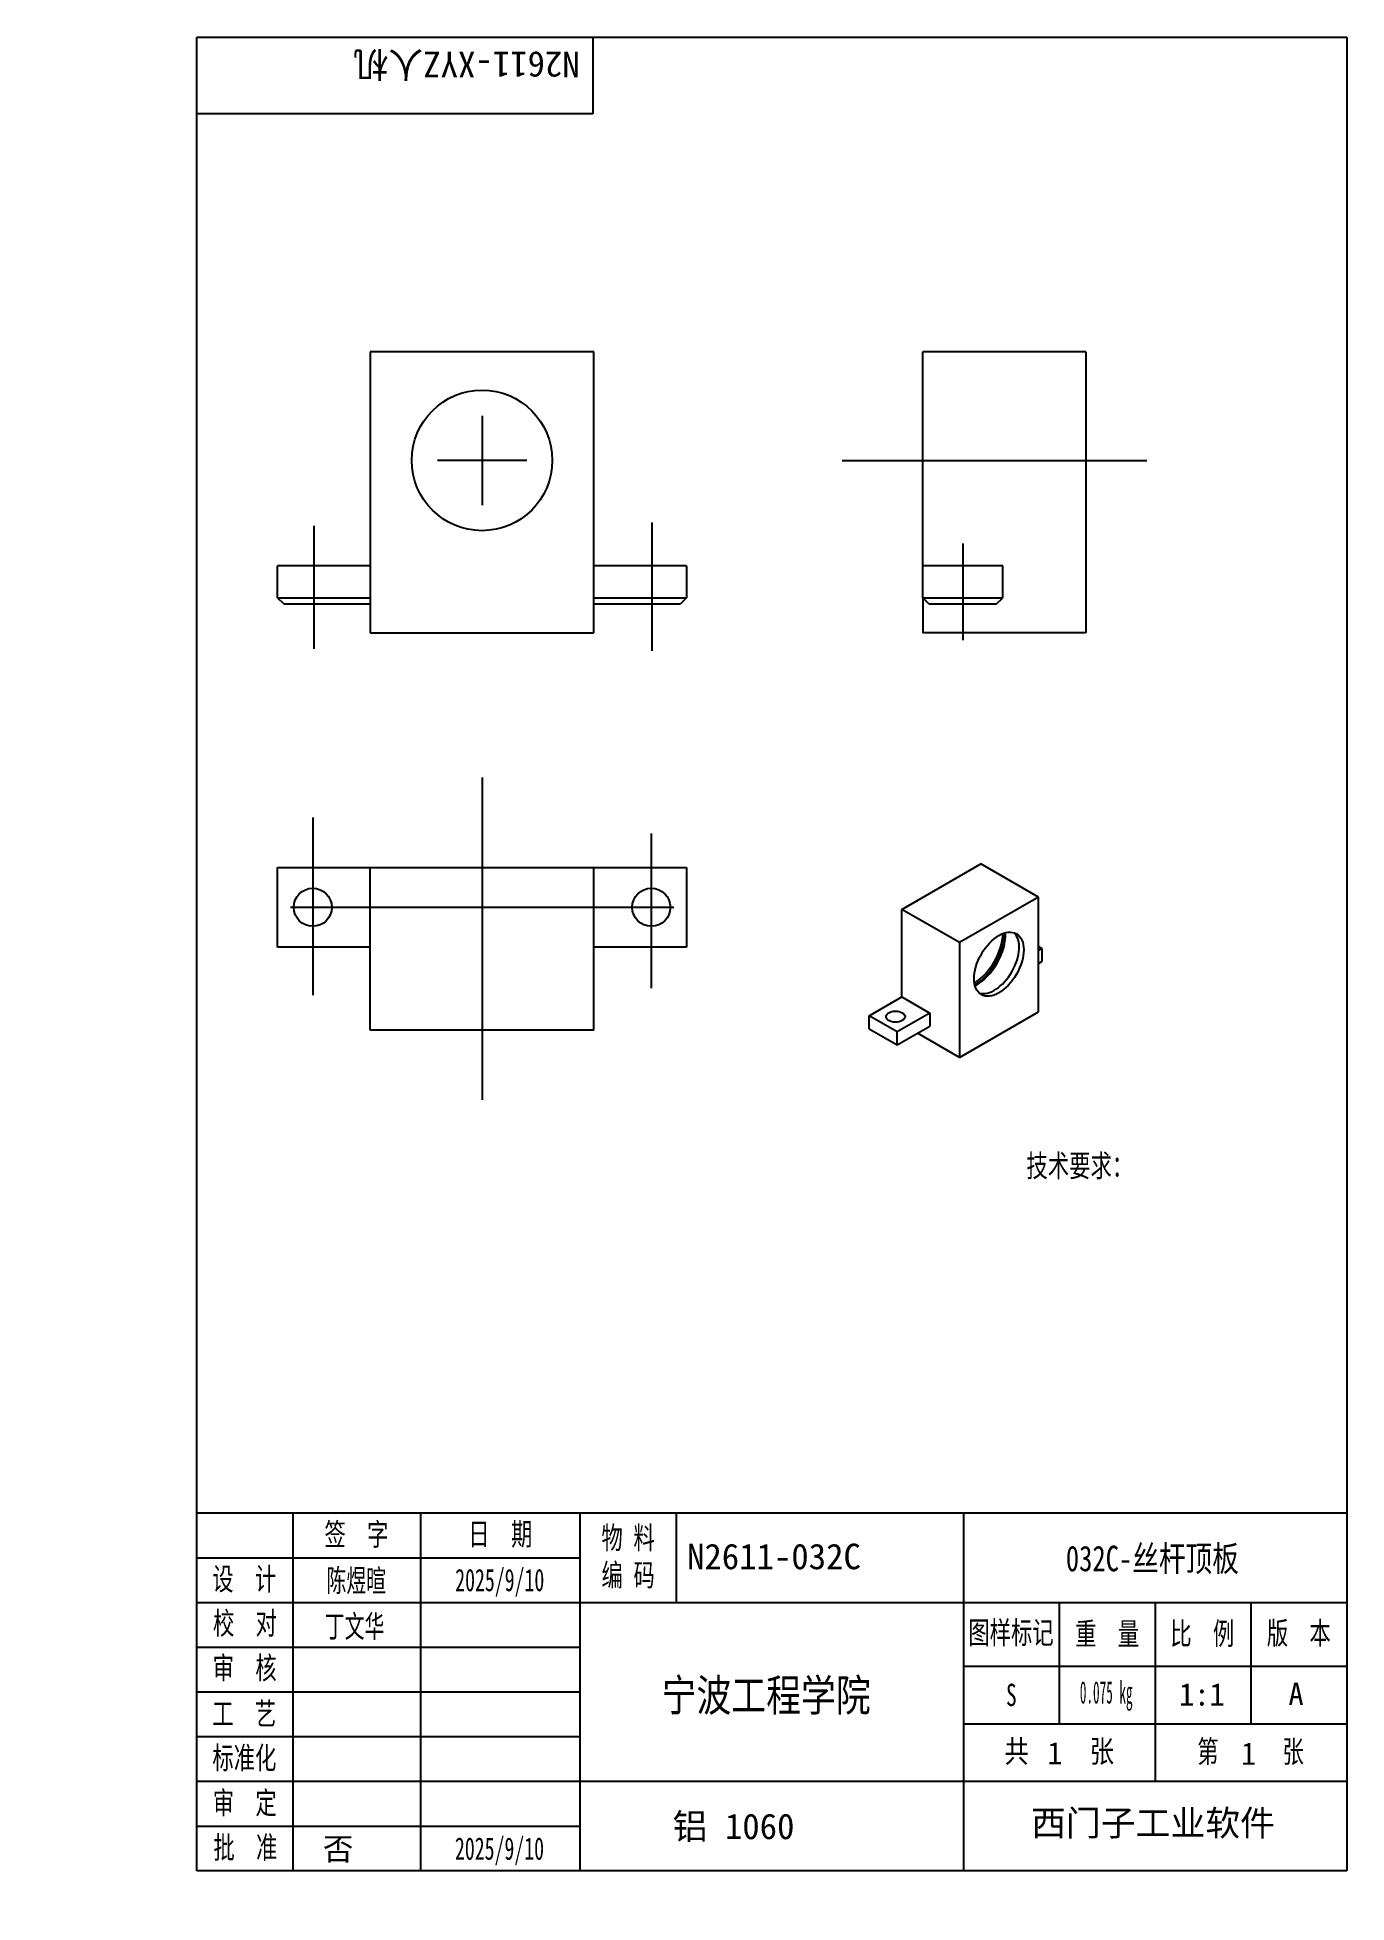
# Model space of a CAD drawing. Header units: millimetres. Extents: x 0 to 205, y 0 to 292.
import ezdxf
from ezdxf import colors
from ezdxf.entities.mleader import LeaderData, LeaderLine
from ezdxf.lldxf.tags import DXFTag
from ezdxf.math import Vec2, Vec3

# ---------------------------------------------------------------- set-up
doc = ezdxf.new("R2010")
doc.units = ezdxf.units.MM
for name, color, linetype in [('032C-丝杆顶板', 7, 'Continuous'), ('Default', 7, 'Continuous'), ('图框', 7, 'Continuous')]:
    doc.layers.add(name, color=color, linetype=linetype)
doc.styles.add('SEACAD_Arial', font='arial.ttf', dxfattribs={"width": 0.8})
tags = doc.linetypes.add('CENTER2', pattern=[28.575, 19.05, -3.175, 3.175, -3.175]).pattern_tags.tags
tags[10:11] = [DXFTag(74, 4), DXFTag(75, 0), DXFTag(340, '0'), DXFTag(46, 0.0), DXFTag(50, 0.0), DXFTag(44, 0.0), DXFTag(45, 0.0)]
tags[8:9] = [DXFTag(74, 4), DXFTag(75, 0), DXFTag(340, '0'), DXFTag(46, 0.0), DXFTag(50, 0.0), DXFTag(44, 0.0), DXFTag(45, 0.0)]
tags[6:7] = [DXFTag(74, 4), DXFTag(75, 0), DXFTag(340, '0'), DXFTag(46, 0.0), DXFTag(50, 0.0), DXFTag(44, 0.0), DXFTag(45, 0.0)]
tags[4:5] = [DXFTag(74, 4), DXFTag(75, 0), DXFTag(340, '0'), DXFTag(46, 0.0), DXFTag(50, 0.0), DXFTag(44, 0.0), DXFTag(45, 0.0)]

# ---------------------------------------------------------------- blocks, each defined once
blk = doc.blocks.new('SEANNOT_GROUP')
at = {"layer": 'Default', "color": 7, "linetype": 'CENTER2'}
for p, q in [((69.63, 232.77), (69.63, 218.77)), ((76.63, 225.77), (62.63, 225.77))]:
    blk.add_line(p, q, dxfattribs=at)
blk = doc.blocks.new('SEANNOT_GROUP1')
at = {"layer": 'Default', "color": 7, "linetype": 'CENTER2'}
blk.add_line((96.13, 167.38), (96.13, 143.16), dxfattribs=at)
blk = doc.blocks.new('SEANNOT_GROUP2')
at = {"layer": 'Default', "color": 7, "linetype": 'CENTER2'}
blk.add_line((43.13, 169.88), (43.13, 142.07), dxfattribs=at)
blk = doc.blocks.new('SEANNOT_GROUP3')
at = {"layer": 'Default', "color": 7, "linetype": 'CENTER2'}
blk.add_line((39.63, 155.82), (99.63, 155.82), dxfattribs=at)
blk = doc.blocks.new('SEANNOT_GROUP4')
at = {"layer": 'Default', "color": 7, "linetype": 'CENTER2'}
blk.add_line((144.89, 212.77), (144.89, 197.62), dxfattribs=at)
blk = doc.blocks.new('SEANNOT_GROUP5')
at = {"layer": 'Default', "color": 7, "linetype": 'CENTER2'}
blk.add_line((96.24, 195.96), (96.24, 216.05), dxfattribs=at)
blk = doc.blocks.new('SEANNOT_GROUP6')
at = {"layer": 'Default', "color": 7, "linetype": 'CENTER2'}
blk.add_line((43.34, 196.27), (43.34, 215.52), dxfattribs=at)
blk = doc.blocks.new('SEANNOT_GROUP7')
at = {"layer": 'Default', "color": 7, "linetype": 'CENTER2'}
blk.add_line((126, 225.77), (173.69, 225.77), dxfattribs=at)
blk = doc.blocks.new('SEANNOT_GROUP8')
at = {"layer": 'Default', "color": 7, "linetype": 'CENTER2'}
blk.add_line((69.63, 176.13), (69.63, 125.7), dxfattribs=at)
blk = doc.blocks.new('SE')
at = {"layer": '032C-丝杆顶板', "color": 7, "linetype": 'Continuous'}
for p, q in [((87.13, 242.77), (52.13, 242.77)), ((52.13, 242.77), (52.13, 198.77)), ((87.13, 198.77), (87.13, 242.77)), ((52.13, 209.27), (37.63, 209.27)), ((37.63, 204.27), (37.63, 209.27)), ((101.63, 209.27), (87.13, 209.27)), ((101.63, 209.27), (101.63, 204.27)), ((37.63, 204.27), (52.13, 204.27)), ((38.63, 203.27), (37.63, 204.27)), ((52.13, 203.27), (38.63, 203.27)), ((87.13, 204.27), (101.63, 204.27)), ((100.63, 203.27), (87.13, 203.27)), ((101.63, 204.27), (100.63, 203.27)), ((52.13, 198.77), (87.13, 198.77))]:
    blk.add_line(p, q, dxfattribs=at)
blk.add_circle((69.63, 225.77), 11, dxfattribs=at)
blk = doc.blocks.new('SE1')
at = {"layer": '032C-丝杆顶板', "color": 7, "linetype": 'Continuous'}
for p, q in [((164.14, 242.77), (138.64, 242.77)), ((138.64, 209.27), (138.64, 242.77)), ((164.14, 242.77), (164.14, 198.77)), ((151.14, 209.27), (138.64, 209.27)), ((138.64, 204.27), (138.64, 209.27)), ((151.14, 204.27), (151.14, 209.27)), ((138.64, 204.27), (138.64, 198.77)), ((138.64, 204.27), (151.14, 204.27)), ((139.64, 203.27), (138.64, 204.27)), ((150.14, 203.27), (139.64, 203.27)), ((150.14, 203.27), (151.14, 204.27)), ((164.14, 198.77), (138.64, 198.77))]:
    blk.add_line(p, q, dxfattribs=at)
blk = doc.blocks.new('SE2')
at = {"layer": '032C-丝杆顶板', "color": 7, "linetype": 'Continuous'}
for p, q in [((37.63, 149.57), (37.63, 162.07)), ((37.63, 162.07), (52.13, 162.07)), ((52.13, 162.07), (87.13, 162.07)), ((52.13, 136.57), (52.13, 162.07)), ((87.13, 136.57), (87.13, 162.07)), ((87.13, 162.07), (101.63, 162.07)), ((101.63, 162.07), (101.63, 149.57)), ((52.13, 149.57), (37.63, 149.57)), ((101.63, 149.57), (87.13, 149.57)), ((87.13, 136.57), (52.13, 136.57))]:
    blk.add_line(p, q, dxfattribs=at)
for centre in [(43.13, 155.82), (96.13, 155.82)]:
    blk.add_circle(centre, 2.98, dxfattribs=at)
blk = doc.blocks.new('SE3')
at = {"layer": '032C-丝杆顶板', "color": 7, "linetype": 'Continuous'}
for p, q in [((135.34, 155.49), (147.72, 162.63)), ((156.73, 157.42), (147.72, 162.63)), ((144.36, 150.28), (135.34, 155.49)), ((135.34, 141.81), (135.34, 155.49)), ((156.73, 157.42), (144.36, 150.28)), ((156.73, 139.46), (156.73, 157.42)), ((144.36, 150.28), (144.36, 132.32)), ((156.73, 149.67), (157.26, 149.36)), ((157.26, 149.36), (156.73, 149.06)), ((157.26, 149.36), (157.26, 147.32)), ((156.73, 147.01), (157.26, 147.32)), ((130.22, 138.85), (135.34, 141.81)), ((135.34, 141.81), (139.76, 139.26)), ((134.64, 136.3), (130.22, 138.85)), ((130.22, 136.81), (130.22, 138.85)), ((139.76, 139.26), (134.64, 136.3)), ((139.76, 139.26), (139.76, 137.22)), ((144.36, 132.32), (156.73, 139.46)), ((130.22, 136.81), (134.64, 134.26)), ((134.64, 134.26), (139.76, 137.22)), ((134.64, 134.26), (134.64, 136.3)), ((144.36, 132.32), (137.82, 136.09))]:
    blk.add_line(p, q, dxfattribs=at)
for centre, major_axis in [((150.55, 146.91), (-2.75, -4.76)), ((134.37, 138.7), (1.49, 0))]:
    blk.add_ellipse(centre, major_axis=major_axis, ratio=0.57735, dxfattribs=at)
for centre, major_axis, start_param, end_param in [((147.01, 148.95), (3.25, 5.63), 3.881841, 5.542937), ((146.59, 149.2), (3.25, 5.63), 3.953725, 5.471053), ((146.59, 149.2), (3.5, 6.06), 3.966958, 5.45782), ((149.84, 147.32), (-2.75, -4.76), 0.128922, 3.012671)]:
    blk.add_ellipse(centre, major_axis=major_axis, ratio=0.57735, start_param=start_param, end_param=end_param, dxfattribs=at)
blk = doc.blocks.new('_DOT')
at = {"color": 0}
blk.add_line((0, 0), (-1, 0), dxfattribs=at)
at = {"color": 0, "const_width": 0.333}
blk.add_lwpolyline([(-0.1665, 0, 1), (0.1665, 0, 1)], format="xyb", close=True, dxfattribs=at)

msp = doc.modelspace()

# ---------------------------------------------------------------- linework, layer by layer
at = {"layer": 'Default', "color": 7, "linetype": 'Continuous'}
for p, q in [((40, 61), (40, 5)), ((60, 61), (60, 5)), ((100, 61), (100, 47)), ((25, 54), (85, 54)), ((25, 47), (205, 47)), ((175, 47), (175, 19)), ((25, 40), (85, 40)), ((145, 28), (205, 28))]:
    msp.add_line(p, q, dxfattribs=at)
at = {"layer": '图框', "color": 7, "linetype": 'Continuous'}
for p, q in [((25, 5), (25, 292)), ((25, 292), (205, 292)), ((87, 292), (87, 280)), ((205, 292), (205, 5)), ((87, 280), (25, 280)), ((205, 61), (25, 61)), ((85, 5), (85, 61)), ((145, 61), (145, 5)), ((145, 47), (205, 47)), ((160, 47), (160, 28)), ((190, 47), (190, 28)), ((145, 37), (205, 37)), ((25, 33), (85, 33)), ((25, 26), (85, 26)), ((25, 19), (205, 19)), ((25, 12), (85, 12)), ((205, 5), (25, 5))]:
    msp.add_line(p, q, dxfattribs=at)

# ---------------------------------------------------------------- block references
at = {"layer": 'Default'}
for name in ['SE', 'SE1', 'SEANNOT_GROUP', 'SEANNOT_GROUP7', 'SEANNOT_GROUP6', 'SEANNOT_GROUP5', 'SEANNOT_GROUP4', 'SEANNOT_GROUP8', 'SEANNOT_GROUP2', 'SEANNOT_GROUP1', 'SE2', 'SE3', 'SEANNOT_GROUP3']:
    msp.add_blockref(name, (0, 0), dxfattribs=at)

# ---------------------------------------------------------------- texts
at = {"layer": 'Default', "insert": (154.86, 117.12), "char_height": 3.5, "width": 19.563, "attachment_point": 1, "style": 'SEACAD_Arial'}
msp.add_mtext('{\\f宋体|b0||i0||c0|p34;\\C7;\\H3.5;\\W0.7;技术要求：}', dxfattribs=at)
at = {"layer": '图框', "char_height": 3.5, "attachment_point": 5, "style": 'SEACAD_Arial'}
for s, insert, width in [('{\\f宋体|b0||i0||c0|p34;\\C7;\\H3.5;\\W0.7;签  字}', (49.97, 57.48), 19.9669), ('{\\f宋体|b0||i0||c0|p34;\\C7;\\H3.5;\\W0.7;日  期}', (72.5, 57.51), 25.047), ('{\\f宋体|b0||i0||c0|p34;\\C7;\\H3.5;\\W0.7;物 料\\P}{\\f宋体|b0||i0||c0|p34;\\C7;\\H3.5;\\W0.7;编 码\\P}', (92.5, 54.03), 14.9705), ('{\\f宋体|b0||i0||c0|p34;\\C7;\\H3.5;\\W0.7;设  计}', (32.4, 50.49), 14.8512), ('{\\f宋体|b0||i0||c0|p34;\\C7;\\H3.5;\\W0.7;校  对}', (32.51, 43.56), 14.8955), ('{\\f宋体|b0||i0||c0|p34;\\C7;\\H3.5;\\W0.7;图样标记}', (152.44, 42.09), 14.8301), ('{\\f宋体|b0||i0||c0|p34;\\C7;\\H3.5;\\W0.7;重  量}', (167.5, 41.97), 14.9096), ('{\\f宋体|b0||i0||c0|p34;\\C7;\\H3.5;\\W0.7;比  例}', (182.39, 41.94), 14.9537), ('{\\f宋体|b0||i0||c0|p34;\\C7;\\H3.5;\\W0.7;版  本}', (197.5, 42), 15.0267), ('{\\f宋体|b0||i0||c0|p34;\\C7;\\H3.5;\\W0.7;审  核}', (32.47, 36.56), 14.9742), ('{\\f宋体|b0||i0||c0|p34;\\C7;\\H3.5;\\W0.7;S}', (152.5, 32.5), 14.9993), ('{\\f宋体|b0||i0||c0|p34;\\C7;\\H3.5;\\W0.7;工  艺}', (32.4, 29.47), 14.8512), ('{\\f宋体|b0||i0||c0|p34;\\C7;\\H3.5;\\W0.7;标准化}', (32.42, 22.48), 14.8165), ('{\\f宋体|b0||i0||c0|p34;\\C7;\\H3.5;\\W0.8;共     张}', (160, 23.5), 29.9997), ('{\\f宋体|b0||i0||c0|p34;\\C7;\\H3.5;\\W0.7;第      张}', (189.95, 23.47), 29.9038), ('{\\f宋体|b0||i0||c0|p34;\\C7;\\H3.5;\\W0.7;审  定}', (32.48, 15.44), 14.9395), ('{\\f宋体|b0||i0||c0|p34;\\C7;\\H3.5;\\W0.7;批  准}', (32.58, 8.47), 14.9364)]:
    msp.add_mtext(s, dxfattribs=dict(at, insert=insert, width=width))
at = {"layer": '图框', "insert": (174.68, 12.26), "char_height": 4, "width": 65.8074, "attachment_point": 5}
msp.add_mtext('{\\f宋体|b1||i0||c0|p34;\\C7;\\H4.;\\W1.;西门子工业软件}', dxfattribs=at)

# ---------------------------------------------------------------- leaders
at = {"layer": '图框', "color": 7, "linetype": 'Continuous'}
ml = msp.add_multileader_mtext('Standard', dxfattribs=at)
ml.set_content('{\\pxsm0.9;\\f宋体|b0||i0||c0|p34;\\W1.;N2611-XYZ人机\\P}', color=256)
ml.set_leader_properties()
ml.set_arrow_properties(name='DOT')
ml.build(insert=Vec2(0, 0))
ml.multileader.update_dxf_attribs({"leader_type": 0, "dogleg_length": 0})
ctx = ml.context
ctx.base_point, ctx.landing_gap_size = Vec3(87.68, 288.04), 1.4
ctx.text_align_type = 1
notes = []
notes.append((ctx, [(0, (0, 0, 0), (0, 0), (1, 0), 1, [])]))
ctx.mtext.insert, ctx.mtext.text_direction, ctx.mtext.alignment = Vec3(67.22, 285.74), Vec3(-1, 0), 2
ml = msp.add_multileader_mtext('Standard', dxfattribs=at)
ml.set_content('{\\pxsm0.9;\\f宋体|b0||i0||c0|p34;\\W0.764489887;032C-丝杆顶板\\P}', color=256)
ml.set_leader_properties()
ml.set_arrow_properties(name='DOT')
ml.build(insert=Vec2(0, 0))
ml.multileader.update_dxf_attribs({"leader_type": 0, "dogleg_length": 0})
ctx = ml.context
ctx.base_point, ctx.landing_gap_size = Vec3(158.56, 53.57), 1.4
ctx.text_align_type = 1
notes.append((ctx, [(0, (0, 0, 0), (0, 0), (1, 0), 1, [])]))
ctx.mtext.insert, ctx.mtext.alignment = Vec3(174.57, 55.88), 2
ml = msp.add_multileader_mtext('Standard', dxfattribs=at)
ml.set_content('{\\pxsm0.9;\\f宋体|b0||i0||c0|p34;\\W1.;N2611-032C\\P}', color=256)
ml.set_leader_properties()
ml.set_arrow_properties(name='DOT')
ml.build(insert=Vec2(0, 0))
ml.multileader.update_dxf_attribs({"leader_type": 0, "dogleg_length": 0})
ctx = ml.context
ctx.base_point, ctx.landing_gap_size = Vec3(99.15, 54.2), 1.4
ctx.text_align_type = 1
notes.append((ctx, [(0, (0, 0, 0), (0, 0), (1, 0), 1, [])]))
ctx.mtext.insert, ctx.mtext.alignment = Vec3(115.33, 56.2), 2
ml = msp.add_multileader_mtext('Standard', dxfattribs=at)
ml.set_content('{\\pxsm0.9;\\f宋体|b0||i0||c0|p34;\\W0.6507936508;陈煜暄\\P}', color=256)
ml.set_leader_properties()
ml.set_arrow_properties(name='DOT')
ml.build(insert=Vec2(0, 0))
ml.multileader.update_dxf_attribs({"leader_type": 0, "dogleg_length": 0, "arrow_head_size": 3.5})
ctx = ml.context
ctx.base_point, ctx.char_height, ctx.arrow_head_size, ctx.landing_gap_size = Vec3(43.27, 50.16), 3.5, 3.5, 1.23
ctx.text_align_type = 1
notes.append((ctx, [(0, (0, 0, 0), (0, 0), (1, 0), 1, [])]))
ctx.mtext.insert, ctx.mtext.alignment = Vec3(49.94, 52.18), 2
ml = msp.add_multileader_mtext('Standard', dxfattribs=at)
ml.set_content('{\\pxsm0.9;\\f宋体|b0||i0||c0|p34;\\W0.6507936508;2025/9/10\\P}', color=256)
ml.set_leader_properties()
ml.set_arrow_properties(name='DOT')
ml.build(insert=Vec2(0, 0))
ml.multileader.update_dxf_attribs({"leader_type": 0, "dogleg_length": 0, "arrow_head_size": 3.5})
ctx = ml.context
ctx.base_point, ctx.char_height, ctx.arrow_head_size, ctx.landing_gap_size = Vec3(63.23, 50.33), 3.5, 3.5, 1.23
ctx.text_align_type = 1
notes.append((ctx, [(0, (0, 0, 0), (0, 0), (1, 0), 1, [])]))
ctx.mtext.insert, ctx.mtext.alignment = Vec3(72.4, 52.26), 2
ml = msp.add_multileader_mtext('Standard', dxfattribs=at)
ml.set_content('{\\pxsm0.9;\\f宋体|b0||i0||c0|p34;\\W0.6507936508;丁文华\\P}', color=256)
ml.set_leader_properties()
ml.set_arrow_properties(name='DOT')
ml.build(insert=Vec2(0, 0))
ml.multileader.update_dxf_attribs({"leader_type": 0, "dogleg_length": 0, "arrow_head_size": 3.5})
ctx = ml.context
ctx.base_point, ctx.char_height, ctx.arrow_head_size, ctx.landing_gap_size = Vec3(42.95, 43.02), 3.5, 3.5, 1.23
ctx.text_align_type = 1
notes.append((ctx, [(0, (0, 0, 0), (0, 0), (1, 0), 1, [])]))
ctx.mtext.insert, ctx.mtext.alignment = Vec3(49.68, 45.01), 2
ml = msp.add_multileader_mtext('Standard', dxfattribs=at)
ml.set_content('{\\pxsm0.9;\\f宋体|b0||i0||c0|p34;\\W0.7996880969;宁波工程学院\\P}', color=256)
ml.set_leader_properties()
ml.set_arrow_properties(name='DOT')
ml.build(insert=Vec2(0, 0))
ml.multileader.update_dxf_attribs({"leader_type": 0, "dogleg_length": 0, "arrow_head_size": 5})
ctx = ml.context
ctx.base_point, ctx.char_height, ctx.arrow_head_size, ctx.landing_gap_size = Vec3(95.38, 32.12), 5, 5, 1.75
ctx.text_align_type = 1
notes.append((ctx, [(0, (0, 0, 0), (0, 0), (1, 0), 1, [])]))
ctx.mtext.insert, ctx.mtext.alignment = Vec3(114.11, 34.97), 2
ml = msp.add_multileader_mtext('Standard', dxfattribs=at)
ml.set_content('{\\pxsm0.9;\\f宋体|b0||i0||c0|p34;\\W0.4338673331;0.075 kg\\P}', color=256)
ml.set_leader_properties()
ml.set_arrow_properties(name='DOT')
ml.build(insert=Vec2(0, 0))
ml.multileader.update_dxf_attribs({"leader_type": 0, "dogleg_length": 0, "arrow_head_size": 3.5})
ctx = ml.context
ctx.base_point, ctx.char_height, ctx.arrow_head_size, ctx.landing_gap_size = Vec3(161.1, 32.59), 3.5, 3.5, 1.23
ctx.text_align_type = 1
notes.append((ctx, [(0, (0, 0, 0), (0, 0), (1, 0), 1, [])]))
ctx.mtext.insert, ctx.mtext.alignment = Vec3(167.35, 34.68), 2
ml = msp.add_multileader_mtext('Standard', dxfattribs=at)
ml.set_content('{\\pxsm0.9;\\f宋体|b0||i0||c0|p34;\\W1.;A\\P}', color=256)
ml.set_leader_properties()
ml.set_arrow_properties(name='DOT')
ml.build(insert=Vec2(0, 0))
ml.multileader.update_dxf_attribs({"leader_type": 0, "dogleg_length": 0, "arrow_head_size": 3.5})
ctx = ml.context
ctx.base_point, ctx.char_height, ctx.arrow_head_size, ctx.landing_gap_size = Vec3(193.89, 32.67), 3.5, 3.5, 1.23
ctx.text_align_type = 1
notes.append((ctx, [(0, (0, 0, 0), (0, 0), (1, 0), 1, [])]))
ctx.mtext.insert, ctx.mtext.alignment = Vec3(197.07, 34.42), 2
ml = msp.add_multileader_mtext('Standard', dxfattribs=at)
ml.set_content('{\\pxsm0.9;\\f宋体|b0||i0||c0|p34;\\W1.;1:1\\P}', color=256)
ml.set_leader_properties()
ml.set_arrow_properties(name='DOT')
ml.build(insert=Vec2(0, 0))
ml.multileader.update_dxf_attribs({"leader_type": 0, "dogleg_length": 0, "arrow_head_size": 3.5})
ctx = ml.context
ctx.base_point, ctx.char_height, ctx.arrow_head_size, ctx.landing_gap_size = Vec3(177.12, 32.61), 3.5, 3.5, 1.23
ctx.text_align_type = 1
notes.append((ctx, [(0, (0, 0, 0), (0, 0), (1, 0), 1, [])]))
ctx.mtext.insert, ctx.mtext.alignment = Vec3(182.33, 34.36), 2
ml = msp.add_multileader_mtext('Standard', dxfattribs=at)
ml.set_content('{\\pxsm0.9;\\f宋体|b0||i0||c0|p34;\\W1.;1\\P}', color=256)
ml.set_leader_properties()
ml.set_arrow_properties(name='DOT')
ml.build(insert=Vec2(0, 0))
ml.multileader.update_dxf_attribs({"leader_type": 0, "dogleg_length": 0, "arrow_head_size": 3.5})
ctx = ml.context
ctx.base_point, ctx.char_height, ctx.arrow_head_size, ctx.landing_gap_size = Vec3(157.07, 23.4), 3.5, 3.5, 1.23
ctx.text_align_type = 2
notes.append((ctx, [(0, (0, 0, 0), (0, 0), (1, 0), 1, [])]))
ctx.mtext.insert, ctx.mtext.alignment = Vec3(160.5, 25.15), 3
ml = msp.add_multileader_mtext('Standard', dxfattribs=at)
ml.set_content('{\\pxsm0.9;\\f宋体|b0||i0||c0|p34;\\W1.;1\\P}', color=256)
ml.set_leader_properties()
ml.set_arrow_properties(name='DOT')
ml.build(insert=Vec2(0, 0))
ml.multileader.update_dxf_attribs({"leader_type": 0, "dogleg_length": 0, "arrow_head_size": 3.5})
ctx = ml.context
ctx.base_point, ctx.char_height, ctx.arrow_head_size, ctx.landing_gap_size = Vec3(186.93, 23.33), 3.5, 3.5, 1.23
ctx.text_align_type = 1
notes.append((ctx, [(0, (0, 0, 0), (0, 0), (1, 0), 1, [])]))
ctx.mtext.insert, ctx.mtext.alignment = Vec3(189.64, 25.08), 2
ml = msp.add_multileader_mtext('Standard', dxfattribs=at)
ml.set_content('{\\pxsm0.9;\\f宋体|b0||i0||c0|p34;\\W1.;铝 1060\\P}', color=256)
ml.set_leader_properties()
ml.set_arrow_properties(name='DOT')
ml.build(insert=Vec2(0, 0))
ml.multileader.update_dxf_attribs({"leader_type": 0, "dogleg_length": 0})
ctx = ml.context
ctx.base_point, ctx.landing_gap_size = Vec3(97.27, 11.75), 1.4
ctx.text_align_type = 1
notes.append((ctx, [(0, (0, 0, 0), (0, 0), (1, 0), 1, [])]))
ctx.mtext.insert, ctx.mtext.alignment = Vec3(109.01, 13.95), 2
ml = msp.add_multileader_mtext('Standard', dxfattribs=at)
ml.set_content('{\\pxsm0.9;\\f宋体|b0||i0||c0|p34;\\W0.6507936508;2025/9/10\\P}', color=256)
ml.set_leader_properties()
ml.set_arrow_properties(name='DOT')
ml.build(insert=Vec2(0, 0))
ml.multileader.update_dxf_attribs({"leader_type": 0, "dogleg_length": 0, "arrow_head_size": 3.5})
ctx = ml.context
ctx.base_point, ctx.char_height, ctx.arrow_head_size, ctx.landing_gap_size = Vec3(63.2, 8.29), 3.5, 3.5, 1.23
ctx.text_align_type = 1
notes.append((ctx, [(0, (0, 0, 0), (0, 0), (1, 0), 1, [])]))
ctx.mtext.insert, ctx.mtext.alignment = Vec3(72.36, 10.22), 2
ml = msp.add_multileader_mtext('Standard', dxfattribs=at)
ml.set_content('{\\pxsm0.9;\\f宋体|b0||i0||c0|p34;\\W1.;否\\P}', color=256)
ml.set_leader_properties()
ml.set_arrow_properties(name='DOT')
ml.build(insert=Vec2(0, 0))
ml.multileader.update_dxf_attribs({"leader_type": 0, "dogleg_length": 0, "arrow_head_size": 3.5})
ctx = ml.context
ctx.base_point, ctx.char_height, ctx.arrow_head_size, ctx.landing_gap_size = Vec3(42.95, 8.15), 3.5, 3.5, 1.23
ctx.text_align_type = 1
notes.append((ctx, [(0, (0, 0, 0), (0, 0), (1, 0), 1, [])]))
ctx.mtext.insert, ctx.mtext.alignment = Vec3(47.09, 10.15), 2
for ctx, leaders in notes:
    for number, flags, end, landing, length, lines in leaders:
        leader = LeaderData()
        leader.index, (leader.has_last_leader_line, leader.has_dogleg_vector, leader.attachment_direction) = number, flags
        leader.last_leader_point, leader.dogleg_vector, leader.dogleg_length = Vec3(end), Vec3(landing), length
        for number, points, colour, breaks in lines:
            line = LeaderLine()
            line.index, line.vertices, line.color, line.breaks = number, Vec3.list(points), colors.encode_raw_color(colour), breaks
            leader.lines.append(line)
        ctx.leaders.append(leader)

doc.saveas('drawing.dxf')
